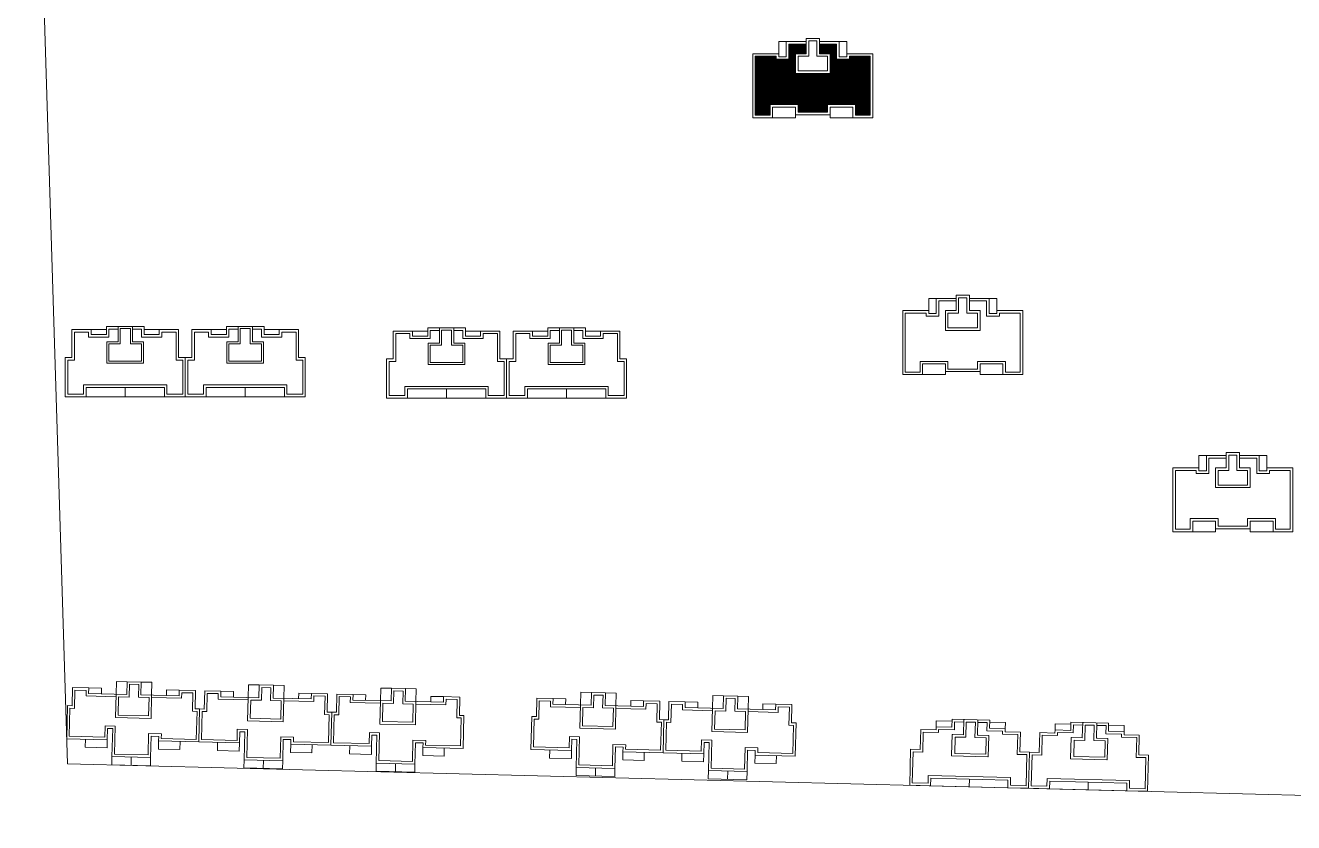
# Model space of a CAD drawing. Extents: x 110900 to 173900, y 7197 to 51694.
# Drawn here: x 114409 to 116904, y 10214 to 11782 of the extents above; entities that cross this region are included whole.
import ezdxf

# ---------------------------------------------------------------- set-up
doc = ezdxf.new("R2010")
doc.units = 0
doc.header["$LTSCALE"] = 1000
doc.header["$MEASUREMENT"] = 0
doc.layers.add('140', color=2, linetype='Continuous', lineweight=5)
doc.layers.add('s2', color=1, linetype='Continuous', lineweight=5)

msp = doc.modelspace()

# ---------------------------------------------------------------- hatches: boundary and pattern name
at = {"layer": 's2', "linetype": 'ByBlock'}
h = msp.add_hatch(dxfattribs=at)
h.set_pattern_fill('ANSI31', color=256, style=0)
h.set_pattern_definition([(45, (-475219.199, 342974.1358), (-1.122532015, 1.122532015), [])])
h.paths.add_polyline_path([(115987, 11626.7), (116042, 11626.7), (116042, 11605.7), (116071, 11605.7), (116071, 11721.7), (116043, 11721.7), (116030, 11721.7), (116030, 11715.7), (116005, 11715.7), (116005, 11745.7), (115971, 11745.7), (115971, 11726.7), (115992, 11726.7), (115992, 11687.7), (115924, 11687.7), (115924, 11726.7), (115945, 11726.7), (115945, 11745.7), (115911, 11745.7), (115911, 11715.7), (115886, 11715.7), (115886, 11721.7), (115873, 11721.7), (115845, 11721.7), (115845, 11605.7), (115874, 11605.7), (115874, 11626.7), (115929, 11626.7), (115929, 11611.7), (115958, 11611.7), (115987, 11611.7)])

# ---------------------------------------------------------------- linework, layer by layer
at = {"layer": '140', "color": 7}
for p, q in [((114409.3, 13007.9), (114492.1, 10329.9)), ((115891, 11750.7), (115906, 11750.7)), ((115891, 11726.7), (115891, 11750.7)), ((115906, 11750.7), (115906, 11720.7)), ((115945, 11750.7), (115906, 11750.7)), ((115945, 11756.7), (115945, 11750.7)), ((115971, 11756.7), (115945, 11756.7)), ((115945, 11750.7), (115945, 11726.7)), ((115950, 11751.7), (115950, 11750.7)), ((115966, 11751.7), (115950, 11751.7)), ((115950, 11750.7), (115950, 11721.7)), ((115966, 11721.7), (115966, 11751.7)), ((115971, 11750.7), (115971, 11756.7)), ((115971, 11726.7), (115971, 11756.7)), ((116010, 11750.7), (115971, 11750.7)), ((116025, 11750.7), (116010, 11750.7)), ((116010, 11720.7), (116010, 11750.7)), ((116025, 11726.7), (116025, 11750.7)), ((115840, 11726.7), (115840, 11600.7)), ((115873, 11726.7), (115840, 11726.7)), ((115891, 11726.7), (115873, 11726.7)), ((115891, 11720.7), (115891, 11726.7)), ((115911, 11745.7), (115911, 11715.7)), ((115945, 11745.7), (115911, 11745.7)), ((115924, 11726.7), (115924, 11687.7)), ((115945, 11726.7), (115924, 11726.7)), ((116005, 11745.7), (115971, 11745.7)), ((115992, 11726.7), (115971, 11726.7)), ((115992, 11687.7), (115992, 11726.7)), ((116005, 11715.7), (116005, 11745.7)), ((116025, 11726.7), (116025, 11720.7)), ((116043, 11726.7), (116025, 11726.7)), ((116076, 11726.7), (116043, 11726.7)), ((116076, 11600.7), (116076, 11726.7)), ((115845, 11721.7), (115845, 11605.7)), ((115873, 11721.7), (115845, 11721.7)), ((115886, 11721.7), (115873, 11721.7)), ((115886, 11715.7), (115886, 11721.7)), ((115911, 11715.7), (115886, 11715.7)), ((115906, 11720.7), (115891, 11720.7)), ((115929, 11721.7), (115929, 11692.7)), ((115950, 11721.7), (115929, 11721.7)), ((115987, 11721.7), (115966, 11721.7)), ((115987, 11692.7), (115987, 11721.7)), ((116030, 11715.7), (116005, 11715.7)), ((116025, 11720.7), (116010, 11720.7)), ((116030, 11721.7), (116030, 11715.7)), ((116043, 11721.7), (116030, 11721.7)), ((116071, 11721.7), (116043, 11721.7)), ((116071, 11605.7), (116071, 11721.7)), ((115924, 11687.7), (115992, 11687.7)), ((115929, 11692.7), (115987, 11692.7)), ((115874, 11626.7), (115929, 11626.7)), ((115874, 11605.7), (115874, 11626.7)), ((115929, 11626.7), (115929, 11611.7)), ((115987, 11626.7), (116042, 11626.7)), ((115987, 11611.7), (115987, 11626.7)), ((116042, 11626.7), (116042, 11605.7)), ((115840, 11600.7), (115879, 11600.7)), ((115845, 11605.7), (115874, 11605.7)), ((115879, 11621.7), (115924, 11621.7)), ((115879, 11600.7), (115879, 11621.7)), ((115879, 11600.7), (115924, 11600.7)), ((115924, 11621.7), (115924, 11606.7)), ((115924, 11600.7), (115924, 11606.7)), ((115924, 11606.7), (115958, 11606.7)), ((115929, 11611.7), (115958, 11611.7)), ((115958, 11611.7), (115987, 11611.7)), ((115958, 11606.7), (115992, 11606.7)), ((115992, 11621.7), (116037, 11621.7)), ((115992, 11606.7), (115992, 11621.7)), ((115992, 11600.7), (115992, 11606.7)), ((116037, 11600.7), (115992, 11600.7)), ((116037, 11621.7), (116037, 11600.7)), ((116037, 11600.7), (116076, 11600.7)), ((116042, 11605.7), (116071, 11605.7)), ((116240, 11251.5), (116240, 11245.5)), ((116266, 11251.5), (116240, 11251.5)), ((116266, 11245.5), (116266, 11251.5)), ((116266, 11221.5), (116266, 11251.5)), ((116186, 11245.5), (116201, 11245.5)), ((116186, 11221.5), (116186, 11245.5)), ((116201, 11245.5), (116201, 11215.5)), ((116240, 11245.5), (116201, 11245.5)), ((116206, 11240.5), (116206, 11210.5)), ((116240, 11240.5), (116206, 11240.5)), ((116240, 11245.5), (116240, 11221.5)), ((116245, 11246.5), (116245, 11245.5)), ((116261, 11246.5), (116245, 11246.5)), ((116245, 11245.5), (116245, 11216.5)), ((116261, 11216.5), (116261, 11246.5)), ((116305, 11245.5), (116266, 11245.5)), ((116300, 11240.5), (116266, 11240.5)), ((116300, 11210.5), (116300, 11240.5)), ((116320, 11245.5), (116305, 11245.5)), ((116305, 11215.5), (116305, 11245.5)), ((116320, 11221.5), (116320, 11245.5)), ((116135, 11221.5), (116135, 11095.5)), ((116168, 11221.5), (116135, 11221.5)), ((116140, 11216.5), (116140, 11100.5)), ((116168, 11216.5), (116140, 11216.5)), ((116186, 11221.5), (116168, 11221.5)), ((116181, 11216.5), (116168, 11216.5)), ((116181, 11210.5), (116181, 11216.5)), ((116206, 11210.5), (116181, 11210.5)), ((116186, 11215.5), (116186, 11221.5)), ((116201, 11215.5), (116186, 11215.5)), ((116219, 11221.5), (116219, 11182.5)), ((116240, 11221.5), (116219, 11221.5)), ((116224, 11216.5), (116224, 11187.5)), ((116245, 11216.5), (116224, 11216.5)), ((116282, 11216.5), (116261, 11216.5)), ((116287, 11221.5), (116266, 11221.5)), ((116282, 11187.5), (116282, 11216.5)), ((116287, 11182.5), (116287, 11221.5)), ((116325, 11210.5), (116300, 11210.5)), ((116320, 11215.5), (116305, 11215.5)), ((116320, 11221.5), (116320, 11215.5)), ((116338, 11221.5), (116320, 11221.5)), ((116325, 11216.5), (116325, 11210.5)), ((116338, 11216.5), (116325, 11216.5)), ((116371, 11221.5), (116338, 11221.5)), ((116366, 11216.5), (116338, 11216.5)), ((116366, 11100.5), (116366, 11216.5)), ((116371, 11095.5), (116371, 11221.5)), ((114500.8, 11184.1), (114538.8, 11184.1)), ((114500.8, 11129.1), (114500.8, 11184.1)), ((114505.8, 11179.1), (114533.8, 11179.1)), ((114505.8, 11124.1), (114505.8, 11179.1)), ((114533.8, 11179.1), (114533.8, 11169.1)), ((114536.8, 11184.1), (114538.8, 11184.1)), ((114538.8, 11184.1), (114568.8, 11184.1)), ((114538.8, 11184.1), (114538.8, 11174.1)), ((114568.8, 11190.1), (114642.8, 11190.1)), ((114568.8, 11174.1), (114568.8, 11190.1)), ((114573.8, 11185.1), (114591.8, 11185.1)), ((114573.8, 11169.1), (114573.8, 11185.1)), ((114591.8, 11190.1), (114591.8, 11160.1)), ((114615.8, 11186.1), (114595.8, 11186.1)), ((114595.8, 11186.1), (114595.8, 11156.1)), ((114615.8, 11156.1), (114615.8, 11186.1)), ((114619.8, 11160.1), (114619.8, 11190.1)), ((114619.8, 11185.1), (114637.8, 11185.1)), ((114637.8, 11185.1), (114637.8, 11169.1)), ((114642.8, 11190.1), (114642.8, 11174.1)), ((114672.8, 11184.1), (114642.8, 11184.1)), ((114672.8, 11184.1), (114710.8, 11184.1)), ((114672.8, 11174.1), (114672.8, 11184.1)), ((114677.8, 11179.1), (114705.8, 11179.1)), ((114677.8, 11169.1), (114677.8, 11179.1)), ((114705.8, 11179.1), (114705.8, 11124.1)), ((114710.8, 11184.1), (114710.8, 11129.1)), ((114736.8, 11184.1), (114774.8, 11184.1)), ((114736.8, 11129.1), (114736.8, 11184.1)), ((114741.8, 11179.1), (114769.8, 11179.1)), ((114741.8, 11124.1), (114741.8, 11179.1)), ((114769.8, 11179.1), (114769.8, 11169.1)), ((114772.8, 11184.1), (114774.8, 11184.1)), ((114774.8, 11184.1), (114804.8, 11184.1)), ((114774.8, 11184.1), (114774.8, 11174.1)), ((114804.8, 11190.1), (114878.8, 11190.1)), ((114804.8, 11174.1), (114804.8, 11190.1)), ((114809.8, 11185.1), (114827.8, 11185.1)), ((114809.8, 11169.1), (114809.8, 11185.1)), ((114827.8, 11190.1), (114827.8, 11160.1)), ((114851.8, 11186.1), (114831.8, 11186.1)), ((114831.8, 11186.1), (114831.8, 11156.1)), ((114851.8, 11156.1), (114851.8, 11186.1)), ((114855.8, 11160.1), (114855.8, 11190.1)), ((114855.8, 11185.1), (114873.8, 11185.1)), ((114873.8, 11185.1), (114873.8, 11169.1)), ((114878.8, 11190.1), (114878.8, 11174.1)), ((114908.8, 11184.1), (114878.8, 11184.1)), ((114908.8, 11184.1), (114946.8, 11184.1)), ((114908.8, 11174.1), (114908.8, 11184.1)), ((114913.8, 11179.1), (114941.8, 11179.1)), ((114913.8, 11169.1), (114913.8, 11179.1)), ((114941.8, 11179.1), (114941.8, 11124.1)), ((114946.8, 11184.1), (114946.8, 11129.1)), ((115132.8, 11181.2), (115170.8, 11181.2)), ((115132.8, 11126.2), (115132.8, 11181.2)), ((115137.8, 11176.2), (115165.8, 11176.2)), ((115137.8, 11121.2), (115137.8, 11176.2)), ((115165.8, 11176.2), (115165.8, 11166.2)), ((115168.8, 11181.2), (115170.8, 11181.2)), ((115170.8, 11181.2), (115200.8, 11181.2)), ((115170.8, 11181.2), (115170.8, 11171.2)), ((115200.8, 11187.2), (115274.8, 11187.2)), ((115200.8, 11171.2), (115200.8, 11187.2)), ((115205.8, 11182.2), (115223.8, 11182.2)), ((115205.8, 11166.2), (115205.8, 11182.2)), ((115223.8, 11187.2), (115223.8, 11157.2)), ((115247.8, 11183.2), (115227.8, 11183.2)), ((115227.8, 11183.2), (115227.8, 11153.2)), ((115247.8, 11153.2), (115247.8, 11183.2)), ((115251.8, 11157.2), (115251.8, 11187.2)), ((115251.8, 11182.2), (115269.8, 11182.2)), ((115269.8, 11182.2), (115269.8, 11166.2)), ((115274.8, 11187.2), (115274.8, 11171.2)), ((115304.8, 11181.2), (115274.8, 11181.2)), ((115304.8, 11181.2), (115342.8, 11181.2)), ((115304.8, 11171.2), (115304.8, 11181.2)), ((115309.8, 11176.2), (115337.8, 11176.2)), ((115309.8, 11166.2), (115309.8, 11176.2)), ((115337.8, 11176.2), (115337.8, 11121.2)), ((115342.8, 11181.2), (115342.8, 11126.2)), ((115368.8, 11181.2), (115406.8, 11181.2)), ((115368.8, 11126.2), (115368.8, 11181.2)), ((115373.8, 11176.2), (115401.8, 11176.2)), ((115373.8, 11121.2), (115373.8, 11176.2)), ((115401.8, 11176.2), (115401.8, 11166.2)), ((115404.8, 11181.2), (115406.8, 11181.2)), ((115406.8, 11181.2), (115436.8, 11181.2)), ((115406.8, 11181.2), (115406.8, 11171.2)), ((115436.8, 11187.2), (115510.8, 11187.2)), ((115436.8, 11171.2), (115436.8, 11187.2)), ((115441.8, 11182.2), (115459.8, 11182.2)), ((115441.8, 11166.2), (115441.8, 11182.2)), ((115459.8, 11187.2), (115459.8, 11157.2)), ((115483.8, 11183.2), (115463.8, 11183.2)), ((115463.8, 11183.2), (115463.8, 11153.2)), ((115483.8, 11153.2), (115483.8, 11183.2)), ((115487.8, 11157.2), (115487.8, 11187.2)), ((115487.8, 11182.2), (115505.8, 11182.2)), ((115505.8, 11182.2), (115505.8, 11166.2)), ((115510.8, 11187.2), (115510.8, 11171.2)), ((115540.8, 11181.2), (115510.8, 11181.2)), ((115540.8, 11181.2), (115578.8, 11181.2)), ((115540.8, 11171.2), (115540.8, 11181.2)), ((115545.8, 11176.2), (115573.8, 11176.2)), ((115545.8, 11166.2), (115545.8, 11176.2)), ((115573.8, 11176.2), (115573.8, 11121.2)), ((115578.8, 11181.2), (115578.8, 11126.2)), ((116219, 11182.5), (116287, 11182.5)), ((116224, 11187.5), (116282, 11187.5)), ((114533.8, 11169.1), (114573.8, 11169.1)), ((114538.8, 11174.1), (114568.8, 11174.1)), ((114569.8, 11160.1), (114569.8, 11118.1)), ((114591.8, 11160.1), (114569.8, 11160.1)), ((114573.8, 11156.1), (114573.8, 11122.1)), ((114595.8, 11156.1), (114573.8, 11156.1)), ((114637.8, 11156.1), (114615.8, 11156.1)), ((114641.8, 11160.1), (114619.8, 11160.1)), ((114637.8, 11169.1), (114677.8, 11169.1)), ((114637.8, 11122.1), (114637.8, 11156.1)), ((114641.8, 11118.1), (114641.8, 11160.1)), ((114642.8, 11174.1), (114672.8, 11174.1)), ((114769.8, 11169.1), (114809.8, 11169.1)), ((114774.8, 11174.1), (114804.8, 11174.1)), ((114805.8, 11160.1), (114805.8, 11118.1)), ((114827.8, 11160.1), (114805.8, 11160.1)), ((114809.8, 11156.1), (114809.8, 11122.1)), ((114831.8, 11156.1), (114809.8, 11156.1)), ((114873.8, 11156.1), (114851.8, 11156.1)), ((114877.8, 11160.1), (114855.8, 11160.1)), ((114873.8, 11169.1), (114913.8, 11169.1)), ((114873.8, 11122.1), (114873.8, 11156.1)), ((114877.8, 11118.1), (114877.8, 11160.1)), ((114878.8, 11174.1), (114908.8, 11174.1)), ((115165.8, 11166.2), (115205.8, 11166.2)), ((115170.8, 11171.2), (115200.8, 11171.2)), ((115201.8, 11157.2), (115201.8, 11115.2)), ((115223.8, 11157.2), (115201.8, 11157.2)), ((115205.8, 11153.2), (115205.8, 11119.2)), ((115227.8, 11153.2), (115205.8, 11153.2)), ((115269.8, 11153.2), (115247.8, 11153.2)), ((115273.8, 11157.2), (115251.8, 11157.2)), ((115269.8, 11166.2), (115309.8, 11166.2)), ((115269.8, 11119.2), (115269.8, 11153.2)), ((115273.8, 11115.2), (115273.8, 11157.2)), ((115274.8, 11171.2), (115304.8, 11171.2)), ((115401.8, 11166.2), (115441.8, 11166.2)), ((115406.8, 11171.2), (115436.8, 11171.2)), ((115437.8, 11157.2), (115437.8, 11115.2)), ((115459.8, 11157.2), (115437.8, 11157.2)), ((115441.8, 11153.2), (115441.8, 11119.2)), ((115463.8, 11153.2), (115441.8, 11153.2)), ((115505.8, 11153.2), (115483.8, 11153.2)), ((115509.8, 11157.2), (115487.8, 11157.2)), ((115505.8, 11166.2), (115545.8, 11166.2)), ((115505.8, 11119.2), (115505.8, 11153.2)), ((115509.8, 11115.2), (115509.8, 11157.2)), ((115510.8, 11171.2), (115540.8, 11171.2)), ((114487.8, 11129.1), (114500.8, 11129.1)), ((114487.8, 11052.1), (114487.8, 11129.1)), ((114710.8, 11129.1), (114723.8, 11129.1)), ((114723.8, 11129.1), (114723.8, 11052.1)), ((114723.8, 11129.1), (114736.8, 11129.1)), ((114723.8, 11052.1), (114723.8, 11129.1)), ((114946.8, 11129.1), (114959.8, 11129.1)), ((114959.8, 11129.1), (114959.8, 11052.1)), ((115119.8, 11126.2), (115132.8, 11126.2)), ((115119.8, 11049.2), (115119.8, 11126.2)), ((115342.8, 11126.2), (115355.8, 11126.2)), ((115355.8, 11126.2), (115355.8, 11049.2)), ((115355.8, 11126.2), (115368.8, 11126.2)), ((115355.8, 11049.2), (115355.8, 11126.2)), ((115578.8, 11126.2), (115591.8, 11126.2)), ((115591.8, 11126.2), (115591.8, 11049.2)), ((114492.8, 11124.1), (114505.8, 11124.1)), ((114492.8, 11057.1), (114492.8, 11124.1)), ((114569.8, 11119.1), (114569.8, 11118.1)), ((114569.8, 11118.1), (114641.8, 11118.1)), ((114573.8, 11122.1), (114637.8, 11122.1)), ((114640.8, 11118.1), (114641.8, 11118.1)), ((114705.8, 11124.1), (114718.8, 11124.1)), ((114718.8, 11124.1), (114718.8, 11057.1)), ((114728.8, 11124.1), (114741.8, 11124.1)), ((114728.8, 11057.1), (114728.8, 11124.1)), ((114805.8, 11119.1), (114805.8, 11118.1)), ((114805.8, 11118.1), (114877.8, 11118.1)), ((114809.8, 11122.1), (114873.8, 11122.1)), ((114876.8, 11118.1), (114877.8, 11118.1)), ((114941.8, 11124.1), (114954.8, 11124.1)), ((114954.8, 11124.1), (114954.8, 11057.1)), ((115124.8, 11121.2), (115137.8, 11121.2)), ((115124.8, 11054.2), (115124.8, 11121.2)), ((115201.8, 11116.2), (115201.8, 11115.2)), ((115201.8, 11115.2), (115273.8, 11115.2)), ((115205.8, 11119.2), (115269.8, 11119.2)), ((115272.8, 11115.2), (115273.8, 11115.2)), ((115337.8, 11121.2), (115350.8, 11121.2)), ((115350.8, 11121.2), (115350.8, 11054.2)), ((115360.8, 11121.2), (115373.8, 11121.2)), ((115360.8, 11054.2), (115360.8, 11121.2)), ((115437.8, 11116.2), (115437.8, 11115.2)), ((115437.8, 11115.2), (115509.8, 11115.2)), ((115441.8, 11119.2), (115505.8, 11119.2)), ((115508.8, 11115.2), (115509.8, 11115.2)), ((115573.8, 11121.2), (115586.8, 11121.2)), ((115586.8, 11121.2), (115586.8, 11054.2)), ((116140, 11100.5), (116169, 11100.5)), ((116169, 11121.5), (116224, 11121.5)), ((116169, 11100.5), (116169, 11121.5)), ((116174, 11116.5), (116219, 11116.5)), ((116174, 11095.5), (116174, 11116.5)), ((116219, 11116.5), (116219, 11101.5)), ((116219, 11095.5), (116219, 11101.5)), ((116219, 11101.5), (116253, 11101.5)), ((116224, 11121.5), (116224, 11106.5)), ((116224, 11106.5), (116253, 11106.5)), ((116253, 11106.5), (116282, 11106.5)), ((116253, 11101.5), (116287, 11101.5)), ((116282, 11121.5), (116337, 11121.5)), ((116282, 11106.5), (116282, 11121.5)), ((116287, 11116.5), (116332, 11116.5)), ((116287, 11101.5), (116287, 11116.5)), ((116287, 11095.5), (116287, 11101.5)), ((116332, 11116.5), (116332, 11095.5)), ((116337, 11121.5), (116337, 11100.5)), ((116337, 11100.5), (116366, 11100.5)), ((116135, 11095.5), (116174, 11095.5)), ((116174, 11095.5), (116219, 11095.5)), ((116332, 11095.5), (116287, 11095.5)), ((116332, 11095.5), (116371, 11095.5)), ((114528.8, 11052.1), (114487.8, 11052.1)), ((114523.8, 11057.1), (114492.8, 11057.1)), ((114523.8, 11075.1), (114523.8, 11057.1)), ((114605.8, 11075.1), (114523.8, 11075.1)), ((114528.8, 11070.1), (114528.8, 11052.1)), ((114605.8, 11070.1), (114528.8, 11070.1)), ((114605.8, 11052.1), (114528.8, 11052.1)), ((114687.8, 11075.1), (114605.8, 11075.1)), ((114682.8, 11070.1), (114605.8, 11070.1)), ((114605.8, 11070.1), (114605.8, 11052.1)), ((114605.8, 11052.1), (114682.8, 11052.1)), ((114682.8, 11052.1), (114682.8, 11070.1)), ((114723.8, 11052.1), (114682.8, 11052.1)), ((114687.8, 11057.1), (114687.8, 11075.1)), ((114718.8, 11057.1), (114687.8, 11057.1)), ((114764.8, 11052.1), (114723.8, 11052.1)), ((114759.8, 11057.1), (114728.8, 11057.1)), ((114759.8, 11075.1), (114759.8, 11057.1)), ((114841.8, 11075.1), (114759.8, 11075.1)), ((114764.8, 11070.1), (114764.8, 11052.1)), ((114841.8, 11070.1), (114764.8, 11070.1)), ((114841.8, 11052.1), (114764.8, 11052.1)), ((114923.8, 11075.1), (114841.8, 11075.1)), ((114918.8, 11070.1), (114841.8, 11070.1)), ((114841.8, 11070.1), (114841.8, 11052.1)), ((114841.8, 11052.1), (114918.8, 11052.1)), ((114918.8, 11052.1), (114918.8, 11070.1)), ((114959.8, 11052.1), (114918.8, 11052.1)), ((114923.8, 11057.1), (114923.8, 11075.1)), ((114954.8, 11057.1), (114923.8, 11057.1)), ((115155.8, 11054.2), (115124.8, 11054.2)), ((115155.8, 11072.2), (115155.8, 11054.2)), ((115237.8, 11072.2), (115155.8, 11072.2)), ((115160.8, 11067.2), (115160.8, 11049.2)), ((115237.8, 11067.2), (115160.8, 11067.2)), ((115319.8, 11072.2), (115237.8, 11072.2)), ((115314.8, 11067.2), (115237.8, 11067.2)), ((115237.8, 11067.2), (115237.8, 11049.2)), ((115314.8, 11049.2), (115314.8, 11067.2)), ((115319.8, 11054.2), (115319.8, 11072.2)), ((115350.8, 11054.2), (115319.8, 11054.2)), ((115391.8, 11054.2), (115360.8, 11054.2)), ((115391.8, 11072.2), (115391.8, 11054.2)), ((115473.8, 11072.2), (115391.8, 11072.2)), ((115396.8, 11067.2), (115396.8, 11049.2)), ((115473.8, 11067.2), (115396.8, 11067.2)), ((115555.8, 11072.2), (115473.8, 11072.2)), ((115550.8, 11067.2), (115473.8, 11067.2)), ((115473.8, 11067.2), (115473.8, 11049.2)), ((115550.8, 11049.2), (115550.8, 11067.2)), ((115555.8, 11054.2), (115555.8, 11072.2)), ((115586.8, 11054.2), (115555.8, 11054.2)), ((115160.8, 11049.2), (115119.8, 11049.2)), ((115237.8, 11049.2), (115160.8, 11049.2)), ((115237.8, 11049.2), (115314.8, 11049.2)), ((115355.8, 11049.2), (115314.8, 11049.2)), ((115396.8, 11049.2), (115355.8, 11049.2)), ((115473.8, 11049.2), (115396.8, 11049.2)), ((115473.8, 11049.2), (115550.8, 11049.2)), ((115591.8, 11049.2), (115550.8, 11049.2)), ((116717.3, 10936.2), (116732.3, 10936.2)), ((116717.3, 10912.2), (116717.3, 10936.2)), ((116732.3, 10936.2), (116732.3, 10906.2)), ((116771.3, 10936.2), (116732.3, 10936.2)), ((116737.3, 10931.2), (116737.3, 10901.2)), ((116771.3, 10931.2), (116737.3, 10931.2)), ((116771.3, 10942.2), (116771.3, 10936.2)), ((116797.3, 10942.2), (116771.3, 10942.2)), ((116771.3, 10936.2), (116771.3, 10912.2)), ((116776.3, 10937.2), (116776.3, 10936.2)), ((116792.3, 10937.2), (116776.3, 10937.2)), ((116776.3, 10936.2), (116776.3, 10907.2)), ((116792.3, 10907.2), (116792.3, 10937.2)), ((116797.3, 10936.2), (116797.3, 10942.2)), ((116797.3, 10912.2), (116797.3, 10942.2)), ((116836.3, 10936.2), (116797.3, 10936.2)), ((116831.3, 10931.2), (116797.3, 10931.2)), ((116831.3, 10901.2), (116831.3, 10931.2)), ((116851.3, 10936.2), (116836.3, 10936.2)), ((116836.3, 10906.2), (116836.3, 10936.2)), ((116851.3, 10912.2), (116851.3, 10936.2)), ((116666.3, 10912.2), (116666.3, 10786.2)), ((116699.3, 10912.2), (116666.3, 10912.2)), ((116671.3, 10907.2), (116671.3, 10791.2)), ((116699.3, 10907.2), (116671.3, 10907.2)), ((116717.3, 10912.2), (116699.3, 10912.2)), ((116712.3, 10907.2), (116699.3, 10907.2)), ((116712.3, 10901.2), (116712.3, 10907.2)), ((116737.3, 10901.2), (116712.3, 10901.2)), ((116717.3, 10906.2), (116717.3, 10912.2)), ((116732.3, 10906.2), (116717.3, 10906.2)), ((116750.3, 10912.2), (116750.3, 10873.2)), ((116771.3, 10912.2), (116750.3, 10912.2)), ((116755.3, 10907.2), (116755.3, 10878.2)), ((116776.3, 10907.2), (116755.3, 10907.2)), ((116813.3, 10907.2), (116792.3, 10907.2)), ((116818.3, 10912.2), (116797.3, 10912.2)), ((116813.3, 10878.2), (116813.3, 10907.2)), ((116818.3, 10873.2), (116818.3, 10912.2)), ((116856.3, 10901.2), (116831.3, 10901.2)), ((116851.3, 10906.2), (116836.3, 10906.2)), ((116851.3, 10912.2), (116851.3, 10906.2)), ((116869.3, 10912.2), (116851.3, 10912.2)), ((116856.3, 10907.2), (116856.3, 10901.2)), ((116869.3, 10907.2), (116856.3, 10907.2)), ((116902.3, 10912.2), (116869.3, 10912.2)), ((116897.3, 10907.2), (116869.3, 10907.2)), ((116897.3, 10791.2), (116897.3, 10907.2)), ((116902.3, 10786.2), (116902.3, 10912.2)), ((116755.3, 10878.2), (116813.3, 10878.2)), ((116750.3, 10873.2), (116818.3, 10873.2)), ((116700.3, 10812.2), (116755.3, 10812.2)), ((116700.3, 10791.2), (116700.3, 10812.2)), ((116705.3, 10807.2), (116750.3, 10807.2)), ((116705.3, 10786.2), (116705.3, 10807.2)), ((116750.3, 10807.2), (116750.3, 10792.2)), ((116755.3, 10812.2), (116755.3, 10797.2)), ((116813.3, 10812.2), (116868.3, 10812.2)), ((116813.3, 10797.2), (116813.3, 10812.2)), ((116818.3, 10807.2), (116863.3, 10807.2)), ((116818.3, 10792.2), (116818.3, 10807.2)), ((116863.3, 10807.2), (116863.3, 10786.2)), ((116868.3, 10812.2), (116868.3, 10791.2)), ((116666.3, 10786.2), (116705.3, 10786.2)), ((116671.3, 10791.2), (116700.3, 10791.2)), ((116705.3, 10786.2), (116750.3, 10786.2)), ((116750.3, 10786.2), (116750.3, 10792.2)), ((116750.3, 10792.2), (116784.3, 10792.2)), ((116755.3, 10797.2), (116784.3, 10797.2)), ((116784.3, 10797.2), (116813.3, 10797.2)), ((116784.3, 10792.2), (116818.3, 10792.2)), ((116818.3, 10786.2), (116818.3, 10792.2)), ((116863.3, 10786.2), (116818.3, 10786.2)), ((116863.3, 10786.2), (116902.3, 10786.2)), ((116868.3, 10791.2), (116897.3, 10791.2)), ((114501.2, 10444.2), (114502, 10480.2)), ((114502, 10480.2), (114534, 10479.4)), ((114534, 10479.4), (114533.8, 10468.4)), ((114534, 10479.4), (114559, 10478.7)), ((114559, 10478.7), (114558.8, 10467.7)), ((114587.8, 10467), (114588.4, 10492)), ((114588.4, 10492), (114609.4, 10491.5)), ((114608.7, 10466.5), (114609.4, 10491.5)), ((114609.4, 10491.5), (114637.4, 10490.8)), ((114614.2, 10486.4), (114613.6, 10461.4)), ((114632.2, 10485.9), (114614.2, 10486.4)), ((114631.6, 10460.9), (114632.2, 10485.9)), ((114637.4, 10490.8), (114636.7, 10465.8)), ((114637.4, 10490.8), (114658.3, 10490.3)), ((114658.3, 10490.3), (114657.7, 10465.3)), ((114847.7, 10460.6), (114848.3, 10485.6)), ((114848.3, 10485.6), (114869.3, 10485.1)), ((114868.7, 10460.1), (114869.3, 10485.1)), ((114869.3, 10485.1), (114897.3, 10484.4)), ((114874.2, 10479.9), (114873.5, 10454.9)), ((114892.2, 10479.5), (114874.2, 10479.9)), ((114891.5, 10454.5), (114892.2, 10479.5)), ((114897.3, 10484.4), (114896.7, 10459.4)), ((114897.3, 10484.4), (114918.3, 10483.8)), ((114918.3, 10483.8), (114917.6, 10458.9)), ((115107.6, 10454.2), (115108.2, 10479.1)), ((115108.2, 10479.1), (115129.2, 10478.6)), ((115128.6, 10453.6), (115129.2, 10478.6)), ((115129.2, 10478.6), (115157.2, 10477.9)), ((115157.2, 10477.9), (115156.6, 10452.9)), ((115157.2, 10477.9), (115178.2, 10477.4)), ((115178.2, 10477.4), (115177.6, 10452.4)), ((114506, 10439), (114506.9, 10475)), ((114506.9, 10475), (114528.9, 10474.5)), ((114528.9, 10474.5), (114528.6, 10463.5)), ((114528.6, 10463.5), (114587.6, 10462)), ((114533.8, 10468.4), (114608.7, 10466.5)), ((114587.8, 10467), (114586.6, 10421)), ((114592.6, 10461.9), (114591.7, 10425.9)), ((114613.6, 10461.4), (114592.6, 10461.9)), ((114652.6, 10460.4), (114631.6, 10460.9)), ((114636.7, 10465.8), (114711.7, 10464)), ((114651.7, 10424.4), (114652.6, 10460.4)), ((114656.6, 10419.3), (114657.7, 10465.3)), ((114657.6, 10460.3), (114716.6, 10458.8)), ((114686.7, 10464.6), (114687, 10475.6)), ((114687, 10475.6), (114712, 10475)), ((114711.7, 10464), (114712, 10475)), ((114712, 10475), (114744, 10474.2)), ((114716.6, 10458.8), (114716.9, 10469.8)), ((114716.9, 10469.8), (114738.9, 10469.3)), ((114738.9, 10469.3), (114738, 10433.3)), ((114744, 10474.2), (114743.1, 10438.2)), ((114761.1, 10437.7), (114762, 10473.7)), ((114762, 10473.7), (114794, 10472.9)), ((114766, 10432.6), (114766.8, 10468.6)), ((114766.8, 10468.6), (114788.8, 10468)), ((114788.8, 10468), (114788.6, 10457.1)), ((114788.6, 10457.1), (114847.5, 10455.6)), ((114794, 10472.9), (114793.7, 10461.9)), ((114793.7, 10461.9), (114868.7, 10460.1)), ((114794, 10472.9), (114819, 10472.3)), ((114819, 10472.3), (114818.7, 10461.3)), ((114847.7, 10460.6), (114846.5, 10414.6)), ((114852.5, 10455.5), (114851.7, 10419.5)), ((114873.5, 10454.9), (114852.5, 10455.5)), ((114912.5, 10454), (114891.5, 10454.5)), ((114896.7, 10459.4), (114971.6, 10457.5)), ((114911.6, 10418), (114912.5, 10454)), ((114916.5, 10412.9), (114917.6, 10458.9)), ((114917.5, 10453.9), (114976.5, 10452.4)), ((114946.6, 10458.1), (114946.9, 10469.1)), ((114946.9, 10469.1), (114971.9, 10468.5)), ((114971.6, 10457.5), (114971.9, 10468.5)), ((114971.9, 10468.5), (115003.9, 10467.7)), ((114976.5, 10452.4), (114976.8, 10463.4)), ((114976.8, 10463.4), (114998.8, 10462.8)), ((114998.8, 10462.8), (114997.9, 10426.9)), ((115003.9, 10467.7), (115003, 10431.7)), ((115021, 10431.3), (115021.9, 10467.3)), ((115021.9, 10467.3), (115053.9, 10466.5)), ((115025.9, 10426.2), (115026.8, 10462.2)), ((115026.8, 10462.2), (115048.8, 10461.6)), ((115048.8, 10461.6), (115048.5, 10450.6)), ((115053.9, 10466.5), (115053.6, 10455.5)), ((115053.6, 10455.5), (115128.6, 10453.6)), ((115053.9, 10466.5), (115078.9, 10465.9)), ((115078.9, 10465.9), (115078.6, 10454.9)), ((115107.6, 10454.2), (115106.5, 10408.2)), ((115134.1, 10473.5), (115133.5, 10448.5)), ((115152.1, 10473.1), (115134.1, 10473.5)), ((115151.5, 10448.1), (115152.1, 10473.1)), ((115156.6, 10452.9), (115231.6, 10451.1)), ((115176.4, 10406.4), (115177.6, 10452.4)), ((115206.6, 10451.7), (115206.8, 10462.7)), ((115206.8, 10462.7), (115231.8, 10462.1)), ((115231.6, 10451.1), (115231.8, 10462.1)), ((115231.8, 10462.1), (115263.8, 10461.3)), ((115236.4, 10446), (115236.7, 10457)), ((115236.7, 10457), (115258.7, 10456.4)), ((115258.7, 10456.4), (115257.8, 10420.4)), ((115263.8, 10461.3), (115262.9, 10425.3)), ((115414.4, 10423), (115415.3, 10459)), ((115415.3, 10459), (115447.3, 10458.2)), ((115419.3, 10417.9), (115420.2, 10453.8)), ((115420.2, 10453.8), (115442.2, 10453.3)), ((115442.2, 10453.3), (115441.9, 10442.3)), ((115447.3, 10458.2), (115447, 10447.2)), ((115447.3, 10458.2), (115472.3, 10457.6)), ((115472.3, 10457.6), (115472, 10446.6)), ((115501, 10445.8), (115501.6, 10470.8)), ((115501.6, 10470.8), (115522.6, 10470.3)), ((115522, 10445.3), (115522.6, 10470.3)), ((115522.6, 10470.3), (115550.6, 10469.6)), ((115527.5, 10465.2), (115526.9, 10440.2)), ((115545.5, 10464.7), (115527.5, 10465.2)), ((115544.8, 10439.8), (115545.5, 10464.7)), ((115550.6, 10469.6), (115550, 10444.6)), ((115550.6, 10469.6), (115571.6, 10469.1)), ((115571.6, 10469.1), (115571, 10444.1)), ((115600, 10443.4), (115600.2, 10454.4)), ((115600.2, 10454.4), (115625.2, 10453.8)), ((115624.9, 10442.8), (115625.2, 10453.8)), ((115625.2, 10453.8), (115657.2, 10453)), ((115657.2, 10453), (115656.3, 10417)), ((115674.3, 10416.5), (115675.2, 10452.5)), ((115675.2, 10452.5), (115707.2, 10451.7)), ((115760.9, 10439.4), (115761.5, 10464.4)), ((115761.5, 10464.4), (115782.5, 10463.9)), ((115781.9, 10438.9), (115782.5, 10463.9)), ((115782.5, 10463.9), (115810.5, 10463.2)), ((115787.4, 10458.8), (115786.8, 10433.8)), ((115805.4, 10458.3), (115787.4, 10458.8)), ((115804.8, 10433.3), (115805.4, 10458.3)), ((115810.5, 10463.2), (115809.9, 10438.2)), ((115810.5, 10463.2), (115831.5, 10462.7)), ((115831.5, 10462.7), (115830.9, 10437.7)), ((114490.6, 10379.4), (114492.2, 10444.4)), ((114492.2, 10444.4), (114501.2, 10444.2)), ((114495.7, 10384.3), (114497, 10439.3)), ((114497, 10439.3), (114506, 10439)), ((114738, 10433.3), (114747, 10433.1)), ((114743.1, 10438.2), (114752.1, 10437.9)), ((114747, 10433.1), (114745.6, 10378.1)), ((114752.1, 10437.9), (114750.5, 10373)), ((114750.5, 10373), (114752.1, 10437.9)), ((114752.1, 10437.9), (114761.1, 10437.7)), ((114755.6, 10377.8), (114757, 10432.8)), ((114757, 10432.8), (114766, 10432.6)), ((115003, 10431.7), (115012, 10431.5)), ((115012, 10431.5), (115010.4, 10366.5)), ((115010.4, 10366.5), (115012, 10431.5)), ((115012, 10431.5), (115021, 10431.3)), ((115048.5, 10450.6), (115107.5, 10449.2)), ((115112.5, 10449), (115111.6, 10413)), ((115133.5, 10448.5), (115112.5, 10449)), ((115172.4, 10447.5), (115151.5, 10448.1)), ((115171.6, 10411.6), (115172.4, 10447.5)), ((115177.4, 10447.4), (115236.4, 10446)), ((115441.9, 10442.3), (115500.9, 10440.8)), ((115447, 10447.2), (115522, 10445.3)), ((115501, 10445.8), (115499.8, 10399.9)), ((115505.9, 10440.7), (115505, 10404.7)), ((115526.9, 10440.2), (115505.9, 10440.7)), ((115565.8, 10439.2), (115544.8, 10439.8)), ((115550, 10444.6), (115624.9, 10442.8)), ((115565, 10403.2), (115565.8, 10439.2)), ((115569.8, 10398.1), (115571, 10444.1)), ((115570.8, 10439.1), (115629.8, 10437.7)), ((115629.8, 10437.7), (115630.1, 10448.6)), ((115630.1, 10448.6), (115652.1, 10448.1)), ((115652.1, 10448.1), (115651.2, 10412.1)), ((115679.2, 10411.4), (115680.1, 10447.4)), ((115680.1, 10447.4), (115702.1, 10446.9)), ((115702.1, 10446.9), (115701.8, 10435.9)), ((115701.8, 10435.9), (115760.8, 10434.4)), ((115707.2, 10451.7), (115706.9, 10440.7)), ((115706.9, 10440.7), (115781.9, 10438.9)), ((115707.2, 10451.7), (115732.2, 10451.1)), ((115732.2, 10451.1), (115731.9, 10440.1)), ((115760.9, 10439.4), (115759.8, 10393.4)), ((115765.8, 10434.3), (115764.9, 10398.3)), ((115786.8, 10433.8), (115765.8, 10434.3)), ((115825.8, 10432.8), (115804.8, 10433.3)), ((115809.9, 10438.2), (115884.9, 10436.3)), ((115824.9, 10396.8), (115825.8, 10432.8)), ((115829.7, 10391.7), (115830.9, 10437.7)), ((115830.8, 10432.7), (115889.7, 10431.2)), ((115859.9, 10437), (115860.1, 10448)), ((115860.1, 10448), (115885.1, 10447.3)), ((115884.9, 10436.3), (115885.1, 10447.3)), ((115885.1, 10447.3), (115917.1, 10446.5)), ((115889.7, 10431.2), (115890, 10442.2)), ((115890, 10442.2), (115912, 10441.7)), ((115912, 10441.7), (115911.1, 10405.7)), ((115917.1, 10446.5), (115916.2, 10410.6)), ((114566.2, 10404.5), (114565.7, 10382.5)), ((114586.2, 10404), (114566.2, 10404.5)), ((114584.8, 10349.1), (114586.2, 10404)), ((114586.6, 10421), (114656.6, 10419.3)), ((114591.7, 10425.9), (114651.7, 10424.4)), ((114846.5, 10414.6), (114916.5, 10412.9)), ((114851.7, 10419.5), (114911.6, 10418)), ((114997.9, 10426.9), (115006.9, 10426.6)), ((115006.9, 10426.6), (115005.5, 10371.7)), ((115015.5, 10371.4), (115016.9, 10426.4)), ((115016.9, 10426.4), (115025.9, 10426.2)), ((115106.5, 10408.2), (115176.4, 10406.4)), ((115111.6, 10413), (115171.6, 10411.6)), ((115257.8, 10420.4), (115266.8, 10420.2)), ((115262.9, 10425.3), (115271.9, 10425.1)), ((115266.8, 10420.2), (115265.4, 10365.2)), ((115271.9, 10425.1), (115270.3, 10360.1)), ((115403.8, 10358.2), (115405.4, 10423.2)), ((115405.4, 10423.2), (115414.4, 10423)), ((115408.9, 10363.1), (115410.3, 10418.1)), ((115410.3, 10418.1), (115419.3, 10417.9)), ((115505, 10404.7), (115565, 10403.2)), ((115651.2, 10412.1), (115660.2, 10411.9)), ((115656.3, 10417), (115665.3, 10416.8)), ((115660.2, 10411.9), (115658.8, 10356.9)), ((115665.3, 10416.8), (115663.7, 10351.8)), ((115663.7, 10351.8), (115665.3, 10416.8)), ((115665.3, 10416.8), (115674.3, 10416.5)), ((115668.8, 10356.7), (115670.2, 10411.6)), ((115670.2, 10411.6), (115679.2, 10411.4)), ((115911.1, 10405.7), (115920.1, 10405.5)), ((115916.2, 10410.6), (115925.2, 10410.3)), ((115920.1, 10405.5), (115918.8, 10350.5)), ((115925.2, 10410.3), (115923.6, 10345.3)), ((116200.6, 10402.6), (116200.5, 10396.6)), ((116200.6, 10402.6), (116200.9, 10414.6)), ((116231.6, 10401.8), (116200.6, 10402.6)), ((116200.9, 10414.6), (116231.9, 10413.8)), ((116232, 10417.8), (116231.6, 10401.8)), ((116306, 10415.9), (116232, 10417.8)), ((116236.9, 10412.6), (116236.5, 10396.7)), ((116254.9, 10412.2), (116236.9, 10412.6)), ((116255, 10417.2), (116254.3, 10388.2)), ((116259.9, 10412.1), (116259.1, 10382.1)), ((116277.9, 10411.6), (116259.9, 10412.1)), ((116277.1, 10381.6), (116277.9, 10411.6)), ((116282.2, 10386.5), (116283, 10416.5)), ((116300.9, 10411), (116282.9, 10411.5)), ((116300.5, 10395), (116300.9, 10411)), ((116305.6, 10399.9), (116306, 10415.9)), ((116336.9, 10411.1), (116305.9, 10411.9)), ((116336.6, 10399.1), (116336.9, 10411.1)), ((116434.5, 10396.6), (116434.9, 10408.6)), ((116434.9, 10408.6), (116465.8, 10407.8)), ((116465.9, 10411.8), (116465.5, 10395.8)), ((116539.9, 10410), (116465.9, 10411.8)), ((116470.8, 10406.7), (116470.4, 10390.7)), ((116488.8, 10406.3), (116470.8, 10406.7)), ((116488.9, 10411.3), (116488.2, 10382.3)), ((116493.8, 10406.1), (116493.1, 10376.1)), ((116511.8, 10405.7), (116493.8, 10406.1)), ((116511, 10375.7), (116511.8, 10405.7)), ((116516.2, 10380.6), (116516.9, 10410.5)), ((116534.8, 10405.1), (116516.8, 10405.5)), ((116534.4, 10389.1), (116534.8, 10405.1)), ((116539.5, 10394), (116539.9, 10410)), ((116570.8, 10405.2), (116539.8, 10406)), ((116570.5, 10393.2), (116570.8, 10405.2)), ((114570.5, 10377.4), (114490.6, 10379.4)), ((114565.7, 10382.5), (114495.7, 10384.3)), ((114527.5, 10378.5), (114527.1, 10362.5)), ((114570.1, 10361.4), (114570.5, 10377.4)), ((114571.1, 10399.4), (114570.5, 10377.4)), ((114581.1, 10399.2), (114571.1, 10399.4)), ((114579.7, 10344.2), (114581.1, 10399.2)), ((114651.8, 10389.4), (114650.8, 10347.4)), ((114676.8, 10388.8), (114651.8, 10389.4)), ((114656.7, 10384.3), (114655.7, 10342.3)), ((114671.7, 10383.9), (114656.7, 10384.3)), ((114671.5, 10374.9), (114671.7, 10383.9)), ((114676.6, 10379.8), (114676.8, 10388.8)), ((114745.6, 10378.1), (114676.6, 10379.8)), ((114825.6, 10376.1), (114755.6, 10377.8)), ((114826.1, 10398.1), (114825.6, 10376.1)), ((114846.1, 10397.6), (114826.1, 10398.1)), ((114831, 10393), (114830.4, 10371)), ((114841, 10392.7), (114831, 10393)), ((114839.6, 10337.7), (114841, 10392.7)), ((114844.7, 10342.6), (114846.1, 10397.6)), ((114911.8, 10383), (114910.7, 10341)), ((114936.8, 10382.4), (114911.8, 10383)), ((114916.6, 10377.9), (114915.6, 10335.9)), ((114931.6, 10377.5), (114916.6, 10377.9)), ((114931.4, 10368.5), (114931.6, 10377.5)), ((114936.5, 10373.4), (114936.8, 10382.4)), ((115086, 10391.7), (115085.5, 10369.7)), ((115106, 10391.2), (115086, 10391.7)), ((115090.9, 10386.5), (115090.4, 10364.5)), ((115100.9, 10386.3), (115090.9, 10386.5)), ((115099.5, 10331.3), (115100.9, 10386.3)), ((115104.7, 10336.2), (115106, 10391.2)), ((115479.4, 10383.4), (115478.9, 10361.4)), ((115499.4, 10382.9), (115479.4, 10383.4)), ((115484.3, 10378.2), (115483.8, 10356.2)), ((115494.3, 10378), (115484.3, 10378.2)), ((115492.9, 10323), (115494.3, 10378)), ((115498.1, 10327.9), (115499.4, 10382.9)), ((115499.8, 10399.9), (115569.8, 10398.1)), ((115759.8, 10393.4), (115829.7, 10391.7)), ((115764.9, 10398.3), (115824.9, 10396.8)), ((116170.5, 10397.3), (116169.5, 10358.3)), ((116200.5, 10396.6), (116170.5, 10397.3)), ((116175.4, 10392.2), (116174.4, 10353.2)), ((116205.3, 10391.4), (116175.4, 10392.2)), ((116205.5, 10397.4), (116205.3, 10391.4)), ((116236.5, 10396.7), (116205.5, 10397.4)), ((116232.3, 10387.8), (116231.2, 10346.8)), ((116233.3, 10387.7), (116232.3, 10387.8)), ((116254.3, 10387.2), (116233.3, 10387.7)), ((116238.1, 10382.6), (116237.3, 10350.6)), ((116259.1, 10382.1), (116238.1, 10382.6)), ((116254.3, 10388.2), (116254.3, 10387.2)), ((116299.1, 10381.1), (116277.1, 10381.6)), ((116283.2, 10386.5), (116282.2, 10386.5)), ((116304.2, 10385.9), (116283.2, 10386.5)), ((116298.3, 10349.1), (116299.1, 10381.1)), ((116331.5, 10394.2), (116300.5, 10395)), ((116303.2, 10343.9), (116304.2, 10384.9)), ((116304.2, 10384.9), (116304.2, 10385.9)), ((116336.6, 10399.1), (116305.6, 10399.9)), ((116331.3, 10388.2), (116331.5, 10394.2)), ((116361.3, 10387.5), (116331.3, 10388.2)), ((116336.4, 10393.1), (116336.6, 10399.1)), ((116366.4, 10392.4), (116336.4, 10393.1)), ((116360.3, 10348.5), (116361.3, 10387.5)), ((116365.4, 10353.4), (116366.4, 10392.4)), ((116404.4, 10391.4), (116403.4, 10352.4)), ((116434.4, 10390.6), (116404.4, 10391.4)), ((116409.3, 10386.3), (116408.3, 10347.3)), ((116439.3, 10385.5), (116409.3, 10386.3)), ((116434.5, 10396.6), (116434.4, 10390.6)), ((116465.5, 10395.8), (116434.5, 10396.6)), ((116439.4, 10391.5), (116439.3, 10385.5)), ((116470.4, 10390.7), (116439.4, 10391.5)), ((116466.2, 10381.8), (116465.1, 10340.8)), ((116467.2, 10381.8), (116466.2, 10381.8)), ((116488.2, 10381.3), (116467.2, 10381.8)), ((116488.2, 10382.3), (116488.2, 10381.3)), ((116517.2, 10380.5), (116516.2, 10380.6)), ((116538.2, 10380), (116517.2, 10380.5)), ((116565.4, 10388.3), (116534.4, 10389.1)), ((116537.1, 10338), (116538.1, 10379)), ((116538.1, 10379), (116538.2, 10380)), ((116570.5, 10393.2), (116539.5, 10394)), ((116565.2, 10382.3), (116565.4, 10388.3)), ((116595.2, 10381.5), (116565.2, 10382.3)), ((116570.4, 10387.2), (116570.5, 10393.2)), ((116600.3, 10386.4), (116570.4, 10387.2)), ((116594.2, 10342.6), (116595.2, 10381.5)), ((116599.4, 10347.4), (116600.3, 10386.4)), ((114527.1, 10362.5), (114570.1, 10361.4)), ((114671.1, 10358.9), (114671.5, 10374.9)), ((114713.1, 10357.9), (114671.1, 10358.9)), ((114750.5, 10373), (114671.5, 10374.9)), ((114713.5, 10373.9), (114713.1, 10357.9)), ((114830.4, 10371), (114750.5, 10373)), ((114787.5, 10372.1), (114787.1, 10356.1)), ((114787.1, 10356.1), (114830.1, 10355)), ((114830.1, 10355), (114830.4, 10371)), ((114931, 10352.5), (114931.4, 10368.5)), ((114973, 10351.5), (114931, 10352.5)), ((115010.4, 10366.5), (114931.4, 10368.5)), ((115005.5, 10371.7), (114936.5, 10373.4)), ((114973.4, 10367.4), (114973, 10351.5)), ((115090.4, 10364.5), (115010.4, 10366.5)), ((115085.5, 10369.7), (115015.5, 10371.4)), ((115047.4, 10365.6), (115047, 10349.6)), ((115090, 10348.6), (115090.4, 10364.5)), ((115171.7, 10376.5), (115170.6, 10334.6)), ((115196.7, 10375.9), (115171.7, 10376.5)), ((115176.6, 10371.4), (115175.5, 10329.4)), ((115191.6, 10371), (115176.6, 10371.4)), ((115190.9, 10346.1), (115191.3, 10362)), ((115191.3, 10362), (115191.6, 10371)), ((115270.3, 10360.1), (115191.3, 10362)), ((115196.5, 10366.9), (115196.7, 10375.9)), ((115265.4, 10365.2), (115196.5, 10366.9)), ((115233.3, 10361), (115232.9, 10345)), ((115483.8, 10356.2), (115403.8, 10358.2)), ((115478.9, 10361.4), (115408.9, 10363.1)), ((115440.8, 10357.3), (115440.4, 10341.3)), ((115483.4, 10340.2), (115483.8, 10356.2)), ((115565.1, 10368.2), (115564, 10326.2)), ((115590.1, 10367.6), (115565.1, 10368.2)), ((115570, 10363.1), (115568.9, 10321.1)), ((115585, 10362.7), (115570, 10363.1)), ((115584.3, 10337.7), (115584.7, 10353.7)), ((115584.7, 10353.7), (115585, 10362.7)), ((115663.7, 10351.8), (115584.7, 10353.7)), ((115589.9, 10358.6), (115590.1, 10367.6)), ((115658.8, 10356.9), (115589.9, 10358.6)), ((115626.7, 10352.7), (115626.3, 10336.7)), ((115738.8, 10354.9), (115668.8, 10356.7)), ((115739.4, 10376.9), (115738.8, 10354.9)), ((115759.3, 10376.4), (115739.4, 10376.9)), ((115744.2, 10371.8), (115743.7, 10349.8)), ((115754.2, 10371.6), (115744.2, 10371.8)), ((115752.9, 10316.6), (115754.2, 10371.6)), ((115758, 10321.4), (115759.3, 10376.4)), ((115825, 10361.8), (115824, 10319.8)), ((115850, 10361.2), (115825, 10361.8)), ((115829.9, 10356.7), (115828.8, 10314.7)), ((115844.9, 10356.3), (115829.9, 10356.7)), ((115844.7, 10347.3), (115844.9, 10356.3)), ((115849.8, 10352.2), (115850, 10361.2)), ((115918.8, 10350.5), (115849.8, 10352.2)), ((116150.5, 10358.8), (116148.7, 10287.8)), ((116169.5, 10358.3), (116150.5, 10358.8)), ((116155.4, 10353.7), (116153.8, 10292.7)), ((116174.4, 10353.2), (116155.4, 10353.7)), ((116384.4, 10352.9), (116365.4, 10353.4)), ((116382.6, 10281.9), (116384.4, 10352.9)), ((116384.4, 10352.9), (116382.6, 10281.9)), ((116403.4, 10352.4), (116384.4, 10352.9)), ((116472.1, 10376.7), (116471.3, 10344.7)), ((116493.1, 10376.1), (116472.1, 10376.7)), ((116533, 10375.1), (116511, 10375.7)), ((116532.2, 10343.1), (116533, 10375.1)), ((114492.1, 10329.9), (119046.2, 10214.3)), ((114579.3, 10328.2), (114579.7, 10344.2)), ((114655.3, 10326.3), (114579.3, 10328.2)), ((114655.7, 10342.3), (114579.7, 10344.2)), ((114650.8, 10347.4), (114584.8, 10349.1)), ((114617.7, 10343.2), (114617.3, 10327.2)), ((114655.7, 10342.3), (114655.3, 10326.3)), ((114839.2, 10321.8), (114839.6, 10337.7)), ((114915.6, 10335.9), (114839.6, 10337.7)), ((114910.7, 10341), (114844.7, 10342.6)), ((114877.6, 10336.8), (114877.2, 10320.8)), ((114915.6, 10335.9), (114915.2, 10319.9)), ((115047, 10349.6), (115090, 10348.6)), ((115099.2, 10315.3), (115099.5, 10331.3)), ((115175.5, 10329.4), (115099.5, 10331.3)), ((115170.6, 10334.6), (115104.7, 10336.2)), ((115137.5, 10330.4), (115137.1, 10314.4)), ((115175.5, 10329.4), (115175.1, 10313.4)), ((115232.9, 10345), (115190.9, 10346.1)), ((115440.4, 10341.3), (115483.4, 10340.2)), ((115564, 10326.2), (115498.1, 10327.9)), ((115626.3, 10336.7), (115584.3, 10337.7)), ((115743.7, 10349.8), (115663.7, 10351.8)), ((115700.7, 10350.9), (115700.3, 10334.9)), ((115700.3, 10334.9), (115743.3, 10333.8)), ((115743.3, 10333.8), (115743.7, 10349.8)), ((115844.3, 10331.3), (115844.7, 10347.3)), ((115886.2, 10330.3), (115844.3, 10331.3)), ((115923.6, 10345.3), (115844.7, 10347.3)), ((115886.6, 10346.3), (115886.2, 10330.3)), ((116231.2, 10346.8), (116231.2, 10345.8)), ((116231.2, 10345.8), (116302.2, 10344)), ((116237.3, 10350.6), (116298.3, 10349.1)), ((116302.2, 10344), (116303.2, 10343.9)), ((116379.3, 10348), (116360.3, 10348.5)), ((116377.7, 10287), (116379.3, 10348)), ((116389.3, 10347.8), (116387.8, 10286.8)), ((116408.3, 10347.3), (116389.3, 10347.8)), ((116465.1, 10340.8), (116465.1, 10339.8)), ((116465.1, 10339.8), (116536.1, 10338)), ((116471.3, 10344.7), (116532.2, 10343.1)), ((116536.1, 10338), (116537.1, 10338)), ((116613.2, 10342.1), (116594.2, 10342.6)), ((116618.3, 10347), (116599.4, 10347.4)), ((116611.7, 10281.1), (116613.2, 10342.1)), ((116616.5, 10276), (116618.3, 10347)), ((114915.2, 10319.9), (114839.2, 10321.8)), ((115175.1, 10313.4), (115099.2, 10315.3)), ((115492.5, 10307), (115492.9, 10323)), ((115568.5, 10305.1), (115492.5, 10307)), ((115568.9, 10321.1), (115492.9, 10323)), ((115530.9, 10322.1), (115530.5, 10306.1)), ((115568.9, 10321.1), (115568.5, 10305.1)), ((115752.5, 10300.6), (115752.9, 10316.6)), ((115828.8, 10314.7), (115752.9, 10316.6)), ((115824, 10319.8), (115758, 10321.4)), ((115790.9, 10315.6), (115790.5, 10299.6)), ((115828.8, 10314.7), (115828.4, 10298.7)), ((116184.8, 10291.9), (116185.2, 10306.9)), ((116185.2, 10306.9), (116347.1, 10302.8)), ((116347.1, 10302.8), (116346.8, 10287.8)), ((115828.4, 10298.7), (115752.5, 10300.6)), ((116148.7, 10287.8), (116189.7, 10286.8)), ((116153.8, 10292.7), (116184.8, 10291.9)), ((116189.7, 10286.8), (116190.1, 10301.8)), ((116189.7, 10286.8), (116341.6, 10283)), ((116190.1, 10301.8), (116342, 10297.9)), ((116266, 10299.9), (116265.7, 10284.9)), ((116342, 10297.9), (116341.6, 10283)), ((116341.6, 10283), (116382.6, 10281.9)), ((116346.8, 10287.8), (116377.7, 10287)), ((116382.6, 10281.9), (116423.6, 10280.9)), ((116387.8, 10286.8), (116418.7, 10286)), ((116418.7, 10286), (116419.1, 10301)), ((116419.1, 10301), (116581.1, 10296.9)), ((116423.6, 10280.9), (116424, 10295.9)), ((116423.6, 10280.9), (116575.6, 10277)), ((116424, 10295.9), (116575.9, 10292)), ((116500, 10293.9), (116499.6, 10278.9)), ((116575.9, 10292), (116575.6, 10277)), ((116581.1, 10296.9), (116580.7, 10281.9)), ((116580.7, 10281.9), (116611.7, 10281.1)), ((116575.6, 10277), (116616.5, 10276))]:
    msp.add_line(p, q, dxfattribs=at)

doc.saveas('drawing.dxf')
